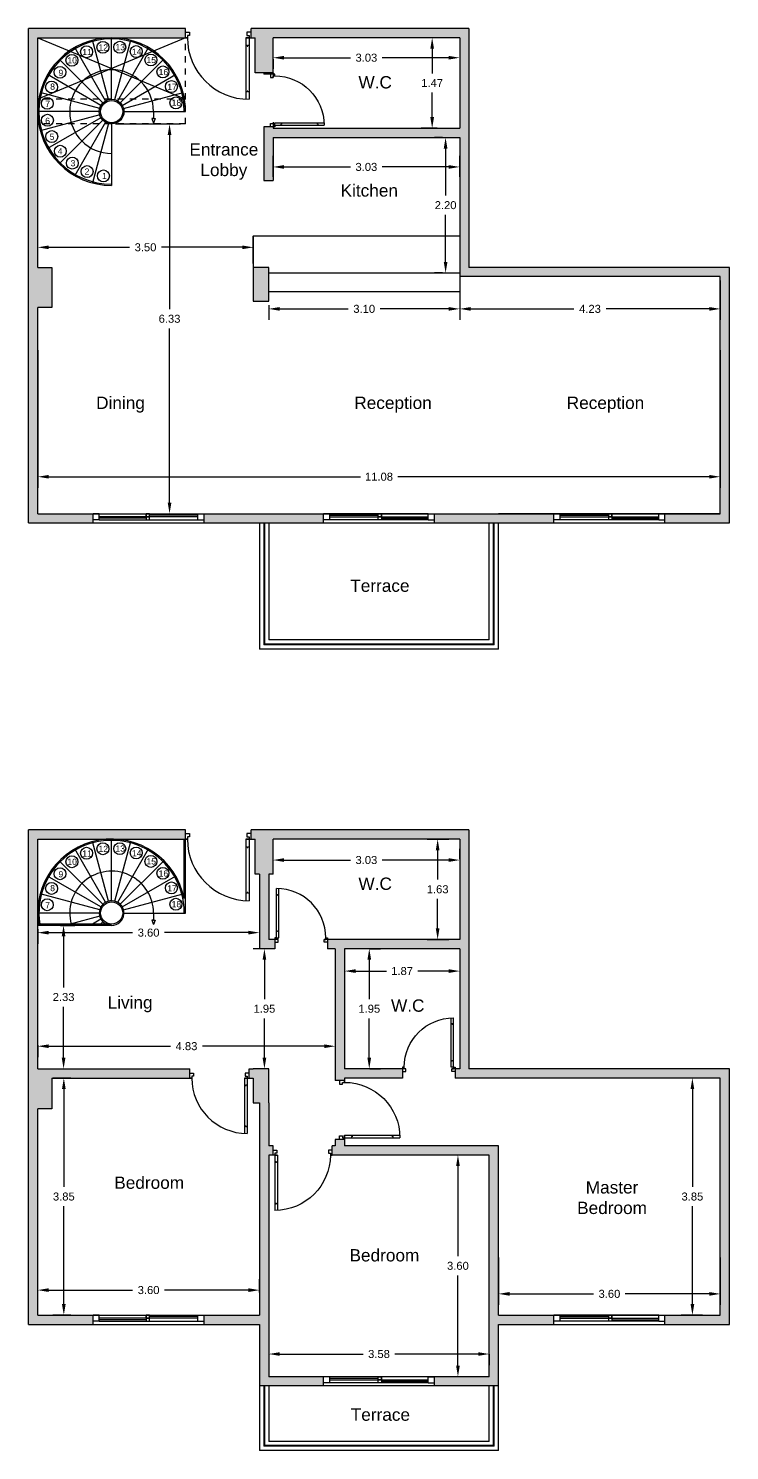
# Model space of a CAD drawing. Header units: inches. Extents: x 20.6 to 60.8, y -1.1 to 22.
# Drawn here: x 49.45 to 60.83, y -1.14 to 21.96 of the extents above; entities that cross this region are included whole.
import ezdxf

# ---------------------------------------------------------------- set-up
doc = ezdxf.new("R2010")
doc.units = ezdxf.units.IN
doc.header["$MEASUREMENT"] = 0
doc.linetypes.add('XA-03 SECOND FLOOR PLAN$0$NHIDDEN', pattern=[0.125, 0.075, -0.05])
for name, color, linetype in [('XA-01 GROUND FLOOR PLAN$0$A-DOOR', 5, 'Continuous'), ('XA-01 GROUND FLOOR PLAN$0$A-WALL', 2, 'Continuous'), ('XA-01 GROUND FLOOR PLAN$0$A-WIN', 4, 'Continuous')]:
    doc.layers.add(name, color=color, linetype=linetype)
doc.styles.get("Standard").update_dxf_attribs({"font": 'arial.ttf'})
doc.dimstyles.get("Standard").update_dxf_attribs({"dimtxt": 0.13, "dimasz": 0.18, "dimexe": 0.18, "dimexo": 0.0625, "dimgap": 0.09, "dimtad": 0, "dimtih": 1, "dimtoh": 1, "dimzin": 0, "dimdsep": 46, "dimtxsty": 'Standard', "dimcen": 0.09, "dimadec": 0, "dimazin": 0, "dimtfac": 1, "dimtofl": 0, "dimtmove": 0, "dimatfit": 3, "dimfxl": 1, "dimtolj": 1, "dimtzin": 0, "dimarcsym": 0})

# ---------------------------------------------------------------- blocks, each defined once
blk = doc.blocks.new('XA-01 GROUND FLOOR PLAN$0$XA-01 GROUND FLOOR PLAN$0$01- ORIGINAL GROUND FLLOR PLAN$0$D70')
at = {"layer": 'XA-01 GROUND FLOOR PLAN$0$A-DOOR'}
for p, q in [((7.85, -13.153), (7.9, -13.153)), ((7.85, -13.22), (7.85, -13.153)), ((7.85, -13.22), (7.85, -13.153)), ((7.9, -13.153), (7.9, -13.193)), ((8.65, -13.153), (8.6, -13.153)), ((8.6, -13.153), (8.6, -13.193)), ((8.65, -13.22), (8.65, -13.153)), ((7.875, -13.22), (7.85, -13.22)), ((7.9, -13.193), (7.875, -13.193)), ((7.875, -13.193), (7.875, -13.22)), ((8.625, -13.22), (8.588, -13.22)), ((8.588, -13.22), (8.588, -13.969)), ((8.588, -13.313), (8.601, -13.313)), ((8.6, -13.193), (8.625, -13.193)), ((8.601, -13.313), (8.601, -13.322)), ((8.601, -13.322), (8.611, -13.322)), ((8.611, -13.322), (8.611, -13.313)), ((8.611, -13.313), (8.625, -13.313)), ((8.625, -13.193), (8.625, -13.22)), ((8.625, -13.22), (8.65, -13.22)), ((8.625, -13.22), (8.625, -13.97)), ((8.602, -13.879), (8.588, -13.879)), ((8.611, -13.87), (8.602, -13.87)), ((8.602, -13.87), (8.602, -13.879)), ((8.611, -13.879), (8.611, -13.87)), ((8.625, -13.879), (8.611, -13.879))]:
    blk.add_line(p, q, dxfattribs=at)
blk.add_arc((8.625, -13.22), 0.75, 180, 270, dxfattribs=at)
blk = doc.blocks.new('*D14')
at = {"color": 0, "lineweight": -2, "transparency": 16777216}
for p, q in [((56.087, 21.809), (55.826, 21.809)), ((56.006, 21.629), (56.006, 21.23)), ((56.006, 20.519), (56.006, 20.919)), ((56.087, 20.339), (55.826, 20.339))]:
    blk.add_line(p, q, dxfattribs=at)
at = {"color": 0, "transparency": 16777216}
for points in [[(55.976, 21.629), (56.036, 21.629), (56.006, 21.809)], [(55.976, 20.519), (56.036, 20.519), (56.006, 20.339)]]:
    blk.add_solid(points, dxfattribs=at)
at = {"layer": 'Defpoints', "color": 0, "transparency": 16777216}
for p in [(56.149, 21.809), (56.006, 20.339), (56.149, 20.339)]:
    blk.add_point(p, dxfattribs=at)
at = {"color": 0, "transparency": 16777216, "insert": (56.006, 21.074), "char_height": 0.13, "attachment_point": 5}
blk.add_mtext('\\A1;1.47', dxfattribs=at)
blk = doc.blocks.new('*D15')
at = {"color": 0, "lineweight": -2, "transparency": 16777216}
for p, q in [((53.603, 21.484), (54.679, 21.484)), ((56.273, 21.484), (55.197, 21.484)), ((53.423, 21.462), (53.423, 21.304)), ((56.453, 21.462), (56.453, 21.304))]:
    blk.add_line(p, q, dxfattribs=at)
at = {"color": 0, "transparency": 16777216}
for points in [[(53.603, 21.514), (53.603, 21.454), (53.423, 21.484)], [(56.273, 21.514), (56.273, 21.454), (56.453, 21.484)]]:
    blk.add_solid(points, dxfattribs=at)
at = {"layer": 'Defpoints', "color": 0, "transparency": 16777216}
for p in [(53.423, 21.524), (56.453, 21.524), (56.453, 21.484)]:
    blk.add_point(p, dxfattribs=at)
at = {"color": 0, "transparency": 16777216, "insert": (54.938, 21.484), "char_height": 0.13, "attachment_point": 5}
blk.add_mtext('\\A1;3.03', dxfattribs=at)
blk = doc.blocks.new('*D16')
at = {"color": 0, "lineweight": -2, "transparency": 16777216}
for p, q in [((56.174, 20.189), (56.044, 20.189)), ((56.224, 20.009), (56.224, 19.246)), ((56.224, 18.169), (56.224, 18.933)), ((56.174, 17.989), (56.044, 17.989))]:
    blk.add_line(p, q, dxfattribs=at)
at = {"color": 0, "transparency": 16777216}
for points in [[(56.194, 20.009), (56.254, 20.009), (56.224, 20.189)], [(56.194, 18.169), (56.254, 18.169), (56.224, 17.989)]]:
    blk.add_solid(points, dxfattribs=at)
at = {"layer": 'Defpoints', "color": 0, "transparency": 16777216}
for p in [(56.236, 20.189), (56.224, 17.989), (56.236, 17.989)]:
    blk.add_point(p, dxfattribs=at)
at = {"color": 0, "transparency": 16777216, "insert": (56.224, 19.089), "char_height": 0.13, "attachment_point": 5}
blk.add_mtext('\\A1;2.20', dxfattribs=at)
blk = doc.blocks.new('*D17')
at = {"color": 0, "lineweight": -2, "transparency": 16777216}
for p, q in [((53.423, 19.552), (53.423, 19.89)), ((56.453, 19.552), (56.453, 19.89)), ((53.603, 19.71), (54.679, 19.71)), ((56.273, 19.71), (55.197, 19.71))]:
    blk.add_line(p, q, dxfattribs=at)
at = {"color": 0, "transparency": 16777216}
for points in [[(53.603, 19.74), (53.603, 19.68), (53.423, 19.71)], [(56.273, 19.74), (56.273, 19.68), (56.453, 19.71)]]:
    blk.add_solid(points, dxfattribs=at)
at = {"layer": 'Defpoints', "color": 0, "transparency": 16777216}
for p in [(56.453, 19.71), (53.423, 19.489), (56.453, 19.489)]:
    blk.add_point(p, dxfattribs=at)
at = {"color": 0, "transparency": 16777216, "insert": (54.938, 19.71), "char_height": 0.13, "attachment_point": 5}
blk.add_mtext('\\A1;3.03', dxfattribs=at)
blk = doc.blocks.new('*D18')
at = {"color": 0, "lineweight": -2, "transparency": 16777216}
for p, q in [((50.865, 20.409), (51.923, 20.409)), ((51.743, 20.229), (51.743, 17.401)), ((51.743, 14.259), (51.743, 17.088)), ((50.865, 14.079), (51.923, 14.079))]:
    blk.add_line(p, q, dxfattribs=at)
at = {"color": 0, "transparency": 16777216}
for points in [[(51.713, 20.229), (51.773, 20.229), (51.743, 20.409)], [(51.713, 14.259), (51.773, 14.259), (51.743, 14.079)]]:
    blk.add_solid(points, dxfattribs=at)
at = {"layer": 'Defpoints', "color": 0, "transparency": 16777216}
for p in [(50.803, 20.409), (50.803, 14.079), (51.743, 14.079)]:
    blk.add_point(p, dxfattribs=at)
at = {"color": 0, "transparency": 16777216, "insert": (51.743, 17.244), "char_height": 0.13, "attachment_point": 5}
blk.add_mtext('\\A1;6.33', dxfattribs=at)
blk = doc.blocks.new('*D19')
at = {"color": 0, "lineweight": -2, "transparency": 16777216}
for p, q in [((49.603, 16.736), (49.603, 14.499)), ((60.683, 16.736), (60.683, 14.499)), ((49.783, 14.679), (54.84, 14.679)), ((60.503, 14.679), (55.446, 14.679))]:
    blk.add_line(p, q, dxfattribs=at)
at = {"color": 0, "transparency": 16777216}
for points in [[(49.783, 14.709), (49.783, 14.649), (49.603, 14.679)], [(60.503, 14.709), (60.503, 14.649), (60.683, 14.679)]]:
    blk.add_solid(points, dxfattribs=at)
at = {"layer": 'Defpoints', "color": 0, "transparency": 16777216}
for p in [(49.603, 16.798), (60.683, 16.798), (60.683, 14.679)]:
    blk.add_point(p, dxfattribs=at)
at = {"color": 0, "transparency": 16777216, "insert": (55.143, 14.679), "char_height": 0.13, "attachment_point": 5}
blk.add_mtext('\\A1;11.08', dxfattribs=at)
blk = doc.blocks.new('*D20')
at = {"color": 0, "lineweight": -2, "transparency": 16777216}
for p, q in [((49.603, 18.142), (49.603, 18.585)), ((53.103, 18.142), (53.103, 18.585)), ((49.783, 18.405), (51.094, 18.405)), ((52.923, 18.405), (51.611, 18.405))]:
    blk.add_line(p, q, dxfattribs=at)
at = {"color": 0, "transparency": 16777216}
for points in [[(49.783, 18.435), (49.783, 18.375), (49.603, 18.405)], [(52.923, 18.435), (52.923, 18.375), (53.103, 18.405)]]:
    blk.add_solid(points, dxfattribs=at)
at = {"layer": 'Defpoints', "color": 0, "transparency": 16777216}
for p in [(49.603, 18.405), (49.603, 18.079), (53.103, 18.079)]:
    blk.add_point(p, dxfattribs=at)
at = {"color": 0, "transparency": 16777216, "insert": (51.353, 18.405), "char_height": 0.13, "attachment_point": 5}
blk.add_mtext('\\A1;3.50', dxfattribs=at)
blk = doc.blocks.new('*D21')
at = {"color": 0, "lineweight": -2, "transparency": 16777216}
for p, q in [((55.923, 8.794), (56.275, 8.794)), ((56.095, 8.614), (56.095, 8.136)), ((56.095, 7.344), (56.095, 7.823)), ((55.923, 7.164), (56.275, 7.164))]:
    blk.add_line(p, q, dxfattribs=at)
at = {"color": 0, "transparency": 16777216}
for points in [[(56.065, 8.614), (56.125, 8.614), (56.095, 8.794)], [(56.065, 7.344), (56.125, 7.344), (56.095, 7.164)]]:
    blk.add_solid(points, dxfattribs=at)
at = {"layer": 'Defpoints', "color": 0, "transparency": 16777216}
for p in [(55.861, 8.794), (55.861, 7.164), (56.095, 7.164)]:
    blk.add_point(p, dxfattribs=at)
at = {"color": 0, "transparency": 16777216, "insert": (56.095, 7.979), "char_height": 0.13, "attachment_point": 5}
blk.add_mtext('\\A1;1.63', dxfattribs=at)
blk = doc.blocks.new('*D22')
at = {"color": 0, "lineweight": -2, "transparency": 16777216}
for p, q in [((53.423, 8.466), (53.423, 8.634)), ((56.453, 8.466), (56.453, 8.634)), ((53.603, 8.454), (54.679, 8.454)), ((56.273, 8.454), (55.197, 8.454))]:
    blk.add_line(p, q, dxfattribs=at)
at = {"color": 0, "transparency": 16777216}
for points in [[(53.603, 8.484), (53.603, 8.424), (53.423, 8.454)], [(56.273, 8.484), (56.273, 8.424), (56.453, 8.454)]]:
    blk.add_solid(points, dxfattribs=at)
at = {"layer": 'Defpoints', "color": 0, "transparency": 16777216}
for p in [(53.423, 8.454), (53.423, 8.403), (56.453, 8.403)]:
    blk.add_point(p, dxfattribs=at)
at = {"color": 0, "transparency": 16777216, "insert": (54.938, 8.454), "char_height": 0.13, "attachment_point": 5}
blk.add_mtext('\\A1;3.03', dxfattribs=at)
blk = doc.blocks.new('*D23')
at = {"color": 0, "lineweight": -2, "transparency": 16777216}
for p, q in [((54.583, 6.599), (54.583, 6.471)), ((54.763, 6.651), (55.265, 6.651)), ((56.273, 6.651), (55.771, 6.651)), ((56.453, 6.599), (56.453, 6.471))]:
    blk.add_line(p, q, dxfattribs=at)
at = {"color": 0, "transparency": 16777216}
for points in [[(54.763, 6.681), (54.763, 6.621), (54.583, 6.651)], [(56.273, 6.681), (56.273, 6.621), (56.453, 6.651)]]:
    blk.add_solid(points, dxfattribs=at)
at = {"layer": 'Defpoints', "color": 0, "transparency": 16777216}
for p in [(54.583, 6.661), (56.453, 6.661), (56.453, 6.651)]:
    blk.add_point(p, dxfattribs=at)
at = {"color": 0, "transparency": 16777216, "insert": (55.518, 6.651), "char_height": 0.13, "attachment_point": 5}
blk.add_mtext('\\A1;1.87', dxfattribs=at)
blk = doc.blocks.new('*D24')
at = {"color": 0, "lineweight": -2, "transparency": 16777216}
for p, q in [((54.996, 7.014), (55.165, 7.014)), ((54.985, 6.834), (54.985, 6.196)), ((54.985, 5.244), (54.985, 5.883)), ((54.996, 5.064), (55.165, 5.064))]:
    blk.add_line(p, q, dxfattribs=at)
at = {"color": 0, "transparency": 16777216}
for points in [[(54.955, 6.834), (55.015, 6.834), (54.985, 7.014)], [(54.955, 5.244), (55.015, 5.244), (54.985, 5.064)]]:
    blk.add_solid(points, dxfattribs=at)
at = {"layer": 'Defpoints', "color": 0, "transparency": 16777216}
for p in [(54.934, 7.014), (54.934, 5.064), (54.985, 5.064)]:
    blk.add_point(p, dxfattribs=at)
at = {"color": 0, "transparency": 16777216, "insert": (54.985, 6.039), "char_height": 0.13, "attachment_point": 5}
blk.add_mtext('\\A1;1.95', dxfattribs=at)
blk = doc.blocks.new('*D25')
at = {"color": 0, "lineweight": -2, "transparency": 16777216}
for p, q in [((49.973, 7.394), (50.203, 7.394)), ((50.023, 7.214), (50.023, 6.386)), ((50.023, 5.244), (50.023, 6.073)), ((49.973, 5.064), (50.203, 5.064))]:
    blk.add_line(p, q, dxfattribs=at)
at = {"color": 0, "transparency": 16777216}
for points in [[(49.993, 7.214), (50.053, 7.214), (50.023, 7.394)], [(49.993, 5.244), (50.053, 5.244), (50.023, 5.064)]]:
    blk.add_solid(points, dxfattribs=at)
at = {"layer": 'Defpoints', "color": 0, "transparency": 16777216}
for p in [(49.911, 7.394), (49.911, 5.064), (50.023, 5.064)]:
    blk.add_point(p, dxfattribs=at)
at = {"color": 0, "transparency": 16777216, "insert": (50.023, 6.229), "char_height": 0.13, "attachment_point": 5}
blk.add_mtext('\\A1;2.33', dxfattribs=at)
blk = doc.blocks.new('*D26')
at = {"color": 0, "lineweight": -2, "transparency": 16777216}
for p, q in [((49.603, 5.45), (49.603, 5.251)), ((49.783, 5.431), (51.756, 5.431)), ((54.253, 5.431), (52.279, 5.431)), ((54.433, 5.45), (54.433, 5.251))]:
    blk.add_line(p, q, dxfattribs=at)
at = {"color": 0, "transparency": 16777216}
for points in [[(49.783, 5.461), (49.783, 5.401), (49.603, 5.431)], [(54.253, 5.461), (54.253, 5.401), (54.433, 5.431)]]:
    blk.add_solid(points, dxfattribs=at)
at = {"layer": 'Defpoints', "color": 0, "transparency": 16777216}
for p in [(49.603, 5.513), (54.433, 5.513), (54.433, 5.431)]:
    blk.add_point(p, dxfattribs=at)
at = {"color": 0, "transparency": 16777216, "insert": (52.018, 5.431), "char_height": 0.13, "attachment_point": 5}
blk.add_mtext('\\A1;4.83', dxfattribs=at)
blk = doc.blocks.new('*D27')
at = {"color": 0, "lineweight": -2, "transparency": 16777216}
for p, q in [((49.603, 7.332), (49.603, 7.095)), ((49.783, 7.275), (51.144, 7.275)), ((53.023, 7.275), (51.661, 7.275)), ((53.203, 7.332), (53.203, 7.095))]:
    blk.add_line(p, q, dxfattribs=at)
at = {"color": 0, "transparency": 16777216}
for points in [[(49.783, 7.305), (49.783, 7.245), (49.603, 7.275)], [(53.023, 7.305), (53.023, 7.245), (53.203, 7.275)]]:
    blk.add_solid(points, dxfattribs=at)
at = {"layer": 'Defpoints', "color": 0, "transparency": 16777216}
for p in [(49.603, 7.394), (53.203, 7.394), (53.203, 7.275)]:
    blk.add_point(p, dxfattribs=at)
at = {"color": 0, "transparency": 16777216, "insert": (51.403, 7.275), "char_height": 0.13, "attachment_point": 5}
blk.add_mtext('\\A1;3.60', dxfattribs=at)
blk = doc.blocks.new('*D28')
at = {"color": 0, "lineweight": -2, "transparency": 16777216}
for p, q in [((53.265, 7.014), (53.103, 7.014)), ((53.283, 6.834), (53.283, 6.196)), ((53.283, 5.244), (53.283, 5.883)), ((53.265, 5.064), (53.103, 5.064))]:
    blk.add_line(p, q, dxfattribs=at)
at = {"color": 0, "transparency": 16777216}
for points in [[(53.253, 6.834), (53.313, 6.834), (53.283, 7.014)], [(53.253, 5.244), (53.313, 5.244), (53.283, 5.064)]]:
    blk.add_solid(points, dxfattribs=at)
at = {"layer": 'Defpoints', "color": 0, "transparency": 16777216}
for p in [(53.328, 7.014), (53.283, 5.064), (53.328, 5.064)]:
    blk.add_point(p, dxfattribs=at)
at = {"color": 0, "transparency": 16777216, "insert": (53.283, 6.039), "char_height": 0.13, "attachment_point": 5}
blk.add_mtext('\\A1;1.95', dxfattribs=at)
blk = doc.blocks.new('*D29')
at = {"color": 0, "lineweight": -2, "transparency": 16777216}
for p, q in [((57.083, 1.999), (57.083, 1.229)), ((60.683, 1.999), (60.683, 1.229)), ((57.263, 1.409), (58.624, 1.409)), ((60.503, 1.409), (59.141, 1.409))]:
    blk.add_line(p, q, dxfattribs=at)
at = {"color": 0, "transparency": 16777216}
for points in [[(57.263, 1.439), (57.263, 1.379), (57.083, 1.409)], [(60.503, 1.439), (60.503, 1.379), (60.683, 1.409)]]:
    blk.add_solid(points, dxfattribs=at)
at = {"layer": 'Defpoints', "color": 0, "transparency": 16777216}
for p in [(57.083, 2.061), (60.683, 2.061), (60.683, 1.409)]:
    blk.add_point(p, dxfattribs=at)
at = {"color": 0, "transparency": 16777216, "insert": (58.883, 1.409), "char_height": 0.13, "attachment_point": 5}
blk.add_mtext('\\A1;3.60', dxfattribs=at)
blk = doc.blocks.new('*D30')
at = {"color": 0, "lineweight": -2, "transparency": 16777216}
for p, q in [((60.395, 4.914), (60.05, 4.914)), ((60.23, 4.734), (60.23, 3.146)), ((60.23, 1.244), (60.23, 2.833)), ((60.395, 1.064), (60.05, 1.064))]:
    blk.add_line(p, q, dxfattribs=at)
at = {"color": 0, "transparency": 16777216}
for points in [[(60.2, 4.734), (60.26, 4.734), (60.23, 4.914)], [(60.2, 1.244), (60.26, 1.244), (60.23, 1.064)]]:
    blk.add_solid(points, dxfattribs=at)
at = {"layer": 'Defpoints', "color": 0, "transparency": 16777216}
for p in [(60.23, 4.914), (60.458, 4.914), (60.458, 1.064)]:
    blk.add_point(p, dxfattribs=at)
at = {"color": 0, "transparency": 16777216, "insert": (60.23, 2.989), "char_height": 0.13, "attachment_point": 5}
blk.add_mtext('\\A1;3.85', dxfattribs=at)
blk = doc.blocks.new('*D31')
at = {"color": 0, "lineweight": -2, "transparency": 16777216}
for p, q in [((53.353, 0.432), (53.353, 0.252)), ((53.533, 0.432), (54.884, 0.432)), ((56.753, 0.432), (55.402, 0.432)), ((56.933, 0.432), (56.933, 0.252))]:
    blk.add_line(p, q, dxfattribs=at)
at = {"color": 0, "transparency": 16777216}
for points in [[(53.533, 0.462), (53.533, 0.402), (53.353, 0.432)], [(56.753, 0.462), (56.753, 0.402), (56.933, 0.432)]]:
    blk.add_solid(points, dxfattribs=at)
at = {"layer": 'Defpoints', "color": 0, "transparency": 16777216}
for p in [(53.353, 0.494), (56.933, 0.494), (53.353, 0.432)]:
    blk.add_point(p, dxfattribs=at)
at = {"color": 0, "transparency": 16777216, "insert": (55.143, 0.432), "char_height": 0.13, "attachment_point": 5}
blk.add_mtext('\\A1;3.58', dxfattribs=at)
blk = doc.blocks.new('*D32')
at = {"color": 0, "lineweight": -2, "transparency": 16777216}
for p, q in [((56.486, 3.664), (56.244, 3.664)), ((56.424, 3.484), (56.424, 2.021)), ((56.424, 0.244), (56.424, 1.708)), ((56.486, 0.064), (56.244, 0.064))]:
    blk.add_line(p, q, dxfattribs=at)
at = {"color": 0, "transparency": 16777216}
for points in [[(56.394, 3.484), (56.454, 3.484), (56.424, 3.664)], [(56.394, 0.244), (56.454, 0.244), (56.424, 0.064)]]:
    blk.add_solid(points, dxfattribs=at)
at = {"layer": 'Defpoints', "color": 0, "transparency": 16777216}
for p in [(56.549, 3.664), (56.424, 0.064), (56.549, 0.064)]:
    blk.add_point(p, dxfattribs=at)
at = {"color": 0, "transparency": 16777216, "insert": (56.424, 1.864), "char_height": 0.13, "attachment_point": 5}
blk.add_mtext('\\A1;3.60', dxfattribs=at)
blk = doc.blocks.new('*D33')
at = {"color": 0, "lineweight": -2, "transparency": 16777216}
for p, q in [((49.603, 1.429), (49.603, 1.65)), ((53.203, 1.429), (53.203, 1.65)), ((49.783, 1.47), (51.144, 1.47)), ((53.023, 1.47), (51.661, 1.47))]:
    blk.add_line(p, q, dxfattribs=at)
at = {"color": 0, "transparency": 16777216}
for points in [[(49.783, 1.5), (49.783, 1.44), (49.603, 1.47)], [(53.023, 1.5), (53.023, 1.44), (53.203, 1.47)]]:
    blk.add_solid(points, dxfattribs=at)
at = {"layer": 'Defpoints', "color": 0, "transparency": 16777216}
for p in [(49.603, 1.47), (49.603, 1.366), (53.203, 1.366)]:
    blk.add_point(p, dxfattribs=at)
at = {"color": 0, "transparency": 16777216, "insert": (51.403, 1.47), "char_height": 0.13, "attachment_point": 5}
blk.add_mtext('\\A1;3.60', dxfattribs=at)
blk = doc.blocks.new('*D34')
at = {"color": 0, "lineweight": -2, "transparency": 16777216}
for p, q in [((50.141, 4.914), (49.847, 4.914)), ((50.027, 4.734), (50.027, 3.146)), ((50.027, 1.244), (50.027, 2.833)), ((50.141, 1.064), (49.847, 1.064))]:
    blk.add_line(p, q, dxfattribs=at)
at = {"color": 0, "transparency": 16777216}
for points in [[(49.997, 4.734), (50.057, 4.734), (50.027, 4.914)], [(49.997, 1.244), (50.057, 1.244), (50.027, 1.064)]]:
    blk.add_solid(points, dxfattribs=at)
at = {"layer": 'Defpoints', "color": 0, "transparency": 16777216}
for p in [(50.203, 4.914), (50.027, 1.064), (50.203, 1.064)]:
    blk.add_point(p, dxfattribs=at)
at = {"color": 0, "transparency": 16777216, "insert": (50.027, 2.989), "char_height": 0.13, "attachment_point": 5}
blk.add_mtext('\\A1;3.85', dxfattribs=at)
blk = doc.blocks.new('*D54')
at = {"color": 0, "lineweight": -2, "transparency": 16777216}
for p, q in [((56.453, 17.627), (56.453, 17.225)), ((53.353, 17.467), (53.353, 17.225)), ((53.533, 17.405), (54.644, 17.405)), ((56.273, 17.405), (55.161, 17.405))]:
    blk.add_line(p, q, dxfattribs=at)
at = {"color": 0, "transparency": 16777216}
for points in [[(53.533, 17.435), (53.533, 17.375), (53.353, 17.405)], [(56.273, 17.435), (56.273, 17.375), (56.453, 17.405)]]:
    blk.add_solid(points, dxfattribs=at)
at = {"layer": 'Defpoints', "color": 0, "transparency": 16777216}
for p in [(56.453, 17.689), (53.353, 17.529), (56.453, 17.405)]:
    blk.add_point(p, dxfattribs=at)
at = {"color": 0, "transparency": 16777216, "insert": (54.903, 17.405), "char_height": 0.13, "attachment_point": 5}
blk.add_mtext('\\A1;3.10', dxfattribs=at)
blk = doc.blocks.new('*D55')
at = {"color": 0, "lineweight": -2, "transparency": 16777216}
for p, q in [((56.453, 17.867), (56.453, 17.225)), ((60.683, 17.867), (60.683, 17.225)), ((56.633, 17.405), (58.306, 17.405)), ((60.503, 17.405), (58.829, 17.405))]:
    blk.add_line(p, q, dxfattribs=at)
at = {"color": 0, "transparency": 16777216}
for points in [[(56.633, 17.435), (56.633, 17.375), (56.453, 17.405)], [(60.503, 17.435), (60.503, 17.375), (60.683, 17.405)]]:
    blk.add_solid(points, dxfattribs=at)
at = {"layer": 'Defpoints', "color": 0, "transparency": 16777216}
for p in [(56.453, 17.929), (60.683, 17.929), (60.683, 17.405)]:
    blk.add_point(p, dxfattribs=at)
at = {"color": 0, "transparency": 16777216, "insert": (58.568, 17.405), "char_height": 0.13, "attachment_point": 5}
blk.add_mtext('\\A1;4.23', dxfattribs=at)

msp = doc.modelspace()

# ---------------------------------------------------------------- hatches: boundary and pattern name
h = msp.add_hatch(color=256)
h.dxf.hatch_style = 1
h.paths.add_polyline_path([(57.983, 14.079), (56.043, 14.079), (56.043, 13.929), (57.983, 13.929)], flags=17)
h.paths.add_polyline_path([(60.833, 18.079), (56.603, 18.079), (56.603, 21.959), (53.066, 21.959), (53.066, 21.809), (53.133, 21.809), (53.133, 21.239), (53.423, 21.239), (53.423, 21.809), (56.453, 21.809), (56.453, 20.339), (53.423, 20.339), (53.423, 20.363), (53.273, 20.363), (53.273, 19.489), (53.423, 19.489), (53.423, 20.189), (56.453, 20.189), (56.453, 18.079), (56.453, 17.929), (60.683, 17.929), (60.683, 14.079), (59.783, 14.079), (59.783, 13.929), (60.833, 13.929)])
h.paths.add_polyline_path([(53.353, 18.079), (53.103, 18.079), (53.103, 17.529), (53.353, 17.529)], flags=17)
h.paths.add_polyline_path([(49.833, 18.079), (49.603, 18.079), (49.603, 21.809), (52, 21.809), (52, 21.959), (49.453, 21.959), (49.453, 13.929), (50.503, 13.929), (50.503, 14.079), (49.603, 14.079), (49.603, 17.429), (49.833, 17.429), (49.833, 17.529)])
h.paths.add_polyline_path([(54.243, 14.079), (52.303, 14.079), (52.303, 13.929), (54.243, 13.929)])
h = msp.add_hatch()
h.set_pattern_fill('ANSI31', color=256)
h.paths.add_polyline_path([(51.51, 20.496), (51.483, 20.496), (51.455, 20.496), (51.483, 20.422)])
h = msp.add_hatch(color=256)
h.dxf.hatch_style = 1
h.paths.add_polyline_path([(56.603, 8.944), (53.066, 8.944), (53.066, 8.794), (53.133, 8.794), (53.133, 8.224), (53.203, 8.224), (53.203, 7.014), (53.453, 7.014), (53.453, 7.164), (53.353, 7.164), (53.353, 8.224), (53.423, 8.224), (53.423, 8.794), (56.453, 8.794), (56.453, 7.164), (54.306, 7.164), (54.306, 7.014), (54.433, 7.014), (54.433, 4.874), (54.583, 4.874), (54.583, 4.914), (55.526, 4.914), (55.526, 5.064), (54.583, 5.064), (54.583, 7.014), (56.453, 7.014), (56.453, 5.064), (56.38, 5.064), (56.38, 4.914), (60.683, 4.914), (60.683, 1.064), (59.783, 1.064), (59.783, 0.914), (60.833, 0.914), (60.833, 5.064), (56.603, 5.064)])
h.paths.add_polyline_path([(49.603, 8.794), (52, 8.794), (52, 8.944), (49.453, 8.944), (49.453, 0.914), (50.503, 0.914), (50.503, 1.064), (49.603, 1.064), (49.603, 4.414), (49.833, 4.414), (49.833, 4.514), (49.833, 4.914), (52.073, 4.914), (52.073, 5.064), (49.603, 5.064)])
h.paths.add_polyline_path([(53.353, 3.664), (53.423, 3.664), (53.423, 3.814), (53.353, 3.814), (53.353, 4.514), (53.353, 5.064), (53.103, 5.064), (53.033, 5.064), (53.033, 4.914), (53.103, 4.914), (53.103, 4.514), (53.203, 4.514), (53.203, 1.064), (52.303, 1.064), (52.303, 0.914), (53.203, 0.914), (53.203, -0.086), (54.243, -0.086), (54.243, 0.064), (53.353, 0.064)])
h.paths.add_polyline_path([(57.083, 3.814), (54.583, 3.814), (54.583, 3.914), (54.433, 3.914), (54.433, 3.814), (54.383, 3.814), (54.383, 3.664), (56.933, 3.664), (56.933, 0.064), (56.043, 0.064), (56.043, -0.086), (57.083, -0.086), (57.083, 0.914), (57.983, 0.914), (57.983, 1.064), (57.083, 1.064)])

# ---------------------------------------------------------------- linework, layer by layer
for p, q in [((49.453, 13.929), (49.453, 21.959)), ((52, 21.959), (49.453, 21.959)), ((52, 21.809), (52, 21.959)), ((56.603, 21.959), (53.066, 21.959)), ((53.066, 21.809), (53.066, 21.959)), ((56.603, 21.959), (56.603, 18.079)), ((49.603, 18.079), (49.603, 21.809)), ((49.603, 21.809), (52.033, 21.809)), ((50.751, 20.803), (50.492, 21.769)), ((50.803, 20.809), (50.803, 21.809)), ((50.855, 20.803), (51.113, 21.769)), ((52.983, 21.809), (53.133, 21.809)), ((53.133, 21.239), (53.133, 21.809)), ((56.453, 21.809), (53.423, 21.809)), ((53.423, 21.239), (53.423, 21.809)), ((56.453, 21.809), (56.453, 20.339)), ((50.703, 20.783), (50.203, 21.649)), ((50.903, 20.783), (51.403, 21.649)), ((50.661, 20.751), (49.954, 21.458)), ((50.944, 20.751), (51.651, 21.458)), ((50.63, 20.709), (49.764, 21.209)), ((50.976, 20.709), (51.842, 21.209)), ((53.423, 21.239), (53.133, 21.239)), ((53.273, 21.239), (53.273, 21.216)), ((53.423, 21.216), (53.273, 21.216)), ((53.423, 21.239), (53.423, 21.163)), ((50.61, 20.661), (49.644, 20.92)), ((50.996, 20.661), (51.962, 20.92)), ((50.603, 20.609), (49.603, 20.609)), ((50.61, 20.558), (49.644, 20.299)), ((51.003, 20.609), (52.003, 20.609)), ((51.483, 20.609), (51.483, 20.496)), ((50.63, 20.509), (49.764, 20.009)), ((50.661, 20.468), (49.954, 19.761)), ((50.703, 20.436), (50.203, 19.57)), ((50.751, 20.416), (50.492, 19.45)), ((50.803, 20.409), (50.803, 19.409)), ((50.803, 20.409), (50.803, 19.409)), ((51.483, 20.496), (51.455, 20.496)), ((51.455, 20.496), (51.483, 20.422)), ((51.483, 20.496), (51.51, 20.496)), ((51.51, 20.496), (51.483, 20.422)), ((53.423, 20.363), (53.273, 20.363)), ((53.273, 20.363), (53.273, 19.489)), ((53.423, 20.439), (53.423, 20.339)), ((53.423, 20.339), (56.453, 20.339)), ((53.423, 20.189), (56.453, 20.189)), ((53.423, 20.189), (53.423, 19.489)), ((56.453, 20.189), (56.453, 18.079)), ((53.273, 19.489), (53.423, 19.489)), ((53.103, 18.589), (53.103, 18.079)), ((53.103, 18.589), (53.253, 18.589)), ((53.253, 18.589), (56.453, 18.589)), ((56.453, 18.589), (56.453, 17.689)), ((49.603, 18.079), (49.833, 18.079)), ((49.833, 18.079), (49.833, 17.529)), ((53.353, 18.079), (53.103, 18.079)), ((53.103, 18.079), (53.103, 17.529)), ((53.353, 17.529), (53.353, 18.079)), ((60.833, 18.079), (56.603, 18.079)), ((60.833, 13.929), (60.833, 18.079)), ((53.353, 17.989), (56.453, 17.989)), ((60.683, 17.929), (56.453, 17.929)), ((60.683, 14.079), (60.683, 17.929)), ((53.353, 17.689), (56.453, 17.689)), ((49.603, 14.079), (49.603, 17.429)), ((49.833, 17.429), (49.603, 17.429)), ((49.833, 17.529), (49.833, 17.429)), ((53.103, 17.529), (53.353, 17.529)), ((49.453, 13.929), (60.833, 13.929)), ((49.603, 14.079), (60.683, 14.079)), ((50.503, 13.929), (50.503, 14.079)), ((52.303, 13.929), (52.303, 14.079)), ((53.203, 13.929), (53.203, 11.879)), ((53.273, 13.929), (53.273, 11.949)), ((53.283, 13.929), (53.283, 11.959)), ((53.353, 13.929), (53.353, 12.029)), ((54.243, 13.929), (54.243, 14.079)), ((56.043, 13.929), (56.043, 14.079)), ((56.933, 12.029), (56.933, 13.929)), ((57.003, 11.959), (57.003, 13.929)), ((57.013, 11.949), (57.013, 13.929)), ((60.683, 14.079), (57.083, 14.079)), ((57.083, 11.879), (57.083, 13.929)), ((57.983, 13.929), (57.983, 14.079)), ((59.783, 13.929), (59.783, 14.079)), ((56.933, 12.029), (53.353, 12.029)), ((57.083, 11.879), (53.203, 11.879)), ((57.013, 11.949), (53.273, 11.949)), ((57.003, 11.959), (53.283, 11.959)), ((49.453, 0.914), (49.453, 8.944)), ((52, 8.944), (49.453, 8.944)), ((49.603, 5.064), (49.603, 8.794)), ((49.603, 8.794), (52.033, 8.794)), ((50.803, 7.794), (50.803, 8.794)), ((51.98, 7.83), (51.98, 8.794)), ((52, 8.794), (52, 8.944)), ((52, 7.594), (52, 8.794)), ((52.983, 8.794), (53.133, 8.794)), ((56.603, 8.944), (53.066, 8.944)), ((53.066, 8.794), (53.066, 8.944)), ((53.133, 8.224), (53.133, 8.794)), ((56.453, 8.794), (53.423, 8.794)), ((53.423, 8.224), (53.423, 8.794)), ((56.453, 8.794), (56.453, 7.164)), ((56.603, 8.944), (56.603, 5.064)), ((50.703, 7.768), (50.203, 8.634)), ((50.751, 7.788), (50.492, 8.754)), ((50.855, 7.788), (51.113, 8.754)), ((50.903, 7.768), (51.403, 8.634)), ((50.661, 7.736), (49.954, 8.443)), ((50.944, 7.736), (51.651, 8.443)), ((50.63, 7.694), (49.764, 8.194)), ((50.976, 7.694), (51.842, 8.194)), ((53.203, 8.224), (53.133, 8.224)), ((53.203, 8.224), (53.203, 7.014)), ((53.353, 8.224), (53.353, 7.164)), ((53.423, 8.224), (53.353, 8.224)), ((50.61, 7.646), (49.644, 7.905)), ((50.996, 7.646), (51.962, 7.905)), ((51.98, 7.594), (51.98, 7.683)), ((50.603, 7.594), (49.603, 7.594)), ((50.803, 7.414), (49.603, 7.414)), ((50.803, 7.394), (49.603, 7.394)), ((50.61, 7.543), (50.131, 7.414)), ((50.63, 7.494), (50.491, 7.414)), ((50.661, 7.453), (50.623, 7.414)), ((50.703, 7.421), (50.699, 7.414)), ((51.003, 7.594), (52, 7.594)), ((51.483, 7.48), (51.455, 7.48)), ((51.455, 7.48), (51.483, 7.407)), ((51.483, 7.594), (51.483, 7.48)), ((51.483, 7.48), (51.51, 7.48)), ((51.51, 7.48), (51.483, 7.407)), ((53.506, 7.164), (53.353, 7.164)), ((53.453, 7.164), (53.453, 7.014)), ((56.453, 7.164), (54.253, 7.164)), ((54.306, 7.164), (54.306, 7.014)), ((53.453, 7.014), (53.203, 7.014)), ((54.433, 7.014), (54.306, 7.014)), ((54.433, 7.014), (54.433, 4.874)), ((54.583, 7.014), (54.583, 5.064)), ((56.453, 7.014), (54.583, 7.014)), ((56.453, 7.014), (56.453, 5.064)), ((49.603, 5.064), (52.073, 5.064)), ((49.833, 4.914), (52.103, 4.914)), ((49.833, 4.914), (49.833, 4.514)), ((52.073, 4.914), (52.073, 5.064)), ((52.958, 4.914), (53.103, 4.914)), ((53.033, 5.064), (53.103, 5.064)), ((53.033, 4.914), (53.033, 5.064)), ((53.353, 5.064), (53.103, 5.064)), ((53.103, 4.914), (53.103, 4.514)), ((53.353, 4.514), (53.353, 5.064)), ((54.583, 4.874), (54.433, 4.874)), ((55.58, 5.064), (54.583, 5.064)), ((54.583, 4.914), (54.583, 4.844)), ((55.526, 4.914), (54.583, 4.914)), ((55.526, 5.064), (55.526, 4.914)), ((56.453, 5.064), (56.326, 5.064)), ((56.38, 5.064), (56.38, 4.914)), ((60.683, 4.914), (56.38, 4.914)), ((60.833, 5.064), (56.603, 5.064)), ((60.683, 1.064), (60.683, 4.914)), ((60.833, 0.914), (60.833, 5.064)), ((49.603, 1.064), (49.603, 4.414)), ((49.833, 4.414), (49.603, 4.414)), ((49.833, 4.514), (49.833, 4.414)), ((53.103, 4.514), (53.203, 4.514)), ((53.203, 4.514), (53.203, 1.064)), ((53.353, 4.514), (53.353, 3.814)), ((54.583, 3.989), (54.583, 3.814)), ((53.423, 3.814), (53.353, 3.814)), ((53.423, 3.664), (53.423, 3.814)), ((54.433, 3.814), (54.383, 3.814)), ((54.383, 3.664), (54.383, 3.814)), ((54.433, 3.914), (54.433, 3.814)), ((54.583, 3.914), (54.433, 3.914)), ((57.083, 3.814), (54.583, 3.814)), ((57.083, 1.064), (57.083, 3.814)), ((53.497, 3.664), (53.353, 3.664)), ((53.353, 3.664), (53.353, 0.064)), ((56.933, 3.664), (54.353, 3.664)), ((56.933, 0.064), (56.933, 3.664)), ((49.603, 1.064), (53.203, 1.064)), ((50.503, 0.914), (50.503, 1.064)), ((52.303, 0.914), (52.303, 1.064)), ((57.083, 1.064), (60.683, 1.064)), ((57.983, 0.914), (57.983, 1.064)), ((59.783, 0.914), (59.783, 1.064)), ((49.453, 0.914), (53.203, 0.914)), ((53.203, 0.914), (53.203, -1.136)), ((57.083, 0.914), (60.833, 0.914)), ((57.083, -1.136), (57.083, 0.914)), ((56.933, 0.064), (53.353, 0.064)), ((54.243, -0.086), (54.243, 0.064)), ((56.043, -0.086), (56.043, 0.064)), ((57.083, -0.086), (53.203, -0.086)), ((53.273, -0.086), (53.273, -1.066)), ((53.283, -0.086), (53.283, -1.056)), ((53.353, -0.086), (53.353, -0.986)), ((56.933, -0.986), (56.933, -0.086)), ((57.003, -1.056), (57.003, -0.086)), ((57.013, -1.066), (57.013, -0.086)), ((57.083, -1.136), (53.203, -1.136)), ((57.013, -1.066), (53.273, -1.066)), ((57.003, -1.056), (53.283, -1.056)), ((56.933, -0.986), (53.353, -0.986))]:
    msp.add_line(p, q)
at = {"color": 1}
for p, q in [((52, 21.809), (49.603, 20.809)), ((49.603, 21.809), (52, 20.809))]:
    msp.add_line(p, q, dxfattribs=at)
at = {"color": 4, "linetype": 'XA-03 SECOND FLOOR PLAN$0$NHIDDEN'}
for p, q in [((52, 20.409), (52, 21.809)), ((52, 20.809), (49.603, 20.809)), ((52, 20.409), (49.603, 20.409))]:
    msp.add_line(p, q, dxfattribs=at)
for centre, radius in [((50.661, 21.653), 0.0968), ((50.936, 21.654), 0.0968), ((50.159, 21.442), 0.0968), ((50.396, 21.58), 0.0968), ((51.202, 21.584), 0.0968), ((51.44, 21.447), 0.0968), ((49.965, 21.247), 0.0968), ((51.635, 21.254), 0.0968), ((49.829, 21.008), 0.0968), ((51.774, 21.016), 0.0968), ((49.759, 20.743), 0.0968), ((50.803, 20.609), 0.2), ((50.803, 20.609), 0.18), ((51.846, 20.751), 0.0968), ((49.76, 20.468), 0.0968), ((49.832, 20.203), 0.0968), ((49.97, 19.965), 0.0968), ((50.165, 19.772), 0.0968), ((50.404, 19.635), 0.0968), ((50.67, 19.565), 0.0968), ((50.396, 8.565), 0.0968), ((50.661, 8.638), 0.0968), ((50.936, 8.639), 0.0968), ((51.202, 8.569), 0.0968), ((49.965, 8.232), 0.0968), ((50.159, 8.427), 0.0968), ((51.44, 8.432), 0.0968), ((51.635, 8.239), 0.0968), ((49.829, 7.993), 0.0968), ((51.774, 8.001), 0.0968), ((49.759, 7.728), 0.0968), ((50.803, 7.594), 0.18), ((51.846, 7.736), 0.0968)]:
    msp.add_circle(centre, radius)
for centre, radius, start, end in [((50.803, 20.609), 1.2, 0, 270), ((50.803, 20.609), 1.18, 0, 270), ((50.803, 20.609), 0.68, 0, 270), ((50.803, 7.594), 1.2, 11.3173, 188.6269), ((50.803, 7.594), 1.18, 4.3076, 188.7743), ((50.803, 7.594), 0.68, 0, 195.3495), ((50.803, 7.594), 0.2, 270, 244.1581)]:
    msp.add_arc(centre, radius, start, end)
at = {"layer": 'XA-01 GROUND FLOOR PLAN$0$A-WALL'}
for p, q in [((50.503, 13.979), (50.503, 14.079)), ((52.303, 13.979), (52.303, 14.079)), ((54.243, 13.979), (54.243, 14.079)), ((56.043, 13.979), (56.043, 14.079)), ((57.983, 13.979), (57.983, 14.079)), ((59.783, 13.979), (59.783, 14.079)), ((50.503, 0.964), (50.503, 1.064)), ((52.303, 0.964), (52.303, 1.064)), ((57.983, 0.964), (57.983, 1.064)), ((59.783, 0.964), (59.783, 1.064)), ((54.243, -0.036), (54.243, 0.064)), ((56.043, -0.036), (56.043, 0.064))]:
    msp.add_line(p, q, dxfattribs=at)
at = {"layer": 'XA-01 GROUND FLOOR PLAN$0$A-WIN'}
for p, q in [((50.603, 14.079), (50.503, 14.079)), ((50.603, 13.979), (50.503, 13.979)), ((50.603, 13.979), (50.603, 14.079)), ((50.603, 14.079), (51.415, 14.079)), ((52.203, 14.029), (50.603, 14.029)), ((51.365, 14.004), (50.603, 14.004)), ((50.603, 13.979), (52.203, 13.979)), ((51.365, 14.029), (51.365, 14.079)), ((51.415, 14.079), (52.203, 14.079)), ((52.203, 14.054), (51.415, 14.054)), ((52.203, 13.979), (52.203, 14.079)), ((52.203, 14.079), (52.303, 14.079)), ((52.203, 13.979), (52.303, 13.979)), ((54.343, 14.079), (54.243, 14.079)), ((54.343, 13.979), (54.243, 13.979)), ((54.343, 13.979), (54.343, 14.079)), ((55.131, 14.079), (54.343, 14.079)), ((54.343, 14.054), (55.131, 14.054)), ((54.343, 14.029), (55.943, 14.029)), ((55.943, 13.979), (54.343, 13.979)), ((55.943, 14.079), (55.131, 14.079)), ((55.181, 14.029), (55.181, 14.079)), ((55.181, 14.004), (55.943, 14.004)), ((55.943, 13.979), (55.943, 14.079)), ((55.943, 14.079), (56.043, 14.079)), ((55.943, 13.979), (56.043, 13.979)), ((58.083, 14.079), (57.983, 14.079)), ((58.083, 13.979), (57.983, 13.979)), ((58.083, 13.979), (58.083, 14.079)), ((58.871, 14.079), (58.083, 14.079)), ((58.083, 14.054), (58.871, 14.054)), ((58.083, 14.029), (59.683, 14.029)), ((59.683, 13.979), (58.083, 13.979)), ((59.683, 14.079), (58.871, 14.079)), ((58.921, 14.029), (58.921, 14.079)), ((58.921, 14.004), (59.683, 14.004)), ((59.683, 13.979), (59.683, 14.079)), ((59.683, 14.079), (59.783, 14.079)), ((59.683, 13.979), (59.783, 13.979)), ((50.603, 1.064), (50.503, 1.064)), ((50.603, 0.964), (50.503, 0.964)), ((50.603, 0.964), (50.603, 1.064)), ((50.603, 1.064), (51.415, 1.064)), ((52.203, 1.014), (50.603, 1.014)), ((51.365, 0.989), (50.603, 0.989)), ((50.603, 0.964), (52.203, 0.964)), ((51.365, 1.014), (51.365, 1.064)), ((51.415, 1.064), (52.203, 1.064)), ((52.203, 1.039), (51.415, 1.039)), ((52.203, 0.964), (52.203, 1.064)), ((52.203, 1.064), (52.303, 1.064)), ((52.203, 0.964), (52.303, 0.964)), ((58.083, 1.064), (57.983, 1.064)), ((58.083, 0.964), (57.983, 0.964)), ((58.083, 0.964), (58.083, 1.064)), ((58.871, 1.064), (58.083, 1.064)), ((58.083, 1.039), (58.871, 1.039)), ((58.083, 1.014), (59.683, 1.014)), ((59.683, 0.964), (58.083, 0.964)), ((59.683, 1.064), (58.871, 1.064)), ((58.921, 1.014), (58.921, 1.064)), ((58.921, 0.989), (59.683, 0.989)), ((59.683, 0.964), (59.683, 1.064)), ((59.683, 1.064), (59.783, 1.064)), ((59.683, 0.964), (59.783, 0.964)), ((54.343, 0.064), (54.243, 0.064)), ((54.343, -0.036), (54.343, 0.064)), ((55.131, 0.064), (54.343, 0.064)), ((54.343, 0.039), (55.131, 0.039)), ((54.343, 0.014), (55.943, 0.014)), ((55.943, 0.064), (55.131, 0.064)), ((55.181, 0.014), (55.181, 0.064)), ((55.943, -0.036), (55.943, 0.064)), ((55.943, 0.064), (56.043, 0.064)), ((54.343, -0.036), (54.243, -0.036)), ((55.943, -0.036), (54.343, -0.036)), ((55.181, -0.011), (55.943, -0.011)), ((55.943, -0.036), (56.043, -0.036))]:
    msp.add_line(p, q, dxfattribs=at)
for points in [[(51.415, 14.079), (51.365, 14.079), (51.365, 14.029), (51.415, 14.029)], [(51.415, 14.079), (51.365, 14.079), (51.365, 14.029), (51.415, 14.029)], [(51.415, 14.029), (51.365, 14.029), (51.365, 13.979), (51.415, 13.979)], [(55.131, 14.079), (55.181, 14.079), (55.181, 14.029), (55.131, 14.029)], [(55.131, 14.079), (55.181, 14.079), (55.181, 14.029), (55.131, 14.029)], [(55.131, 14.029), (55.181, 14.029), (55.181, 13.979), (55.131, 13.979)], [(58.871, 14.079), (58.921, 14.079), (58.921, 14.029), (58.871, 14.029)], [(58.871, 14.079), (58.921, 14.079), (58.921, 14.029), (58.871, 14.029)], [(58.871, 14.029), (58.921, 14.029), (58.921, 13.979), (58.871, 13.979)], [(51.415, 1.064), (51.365, 1.064), (51.365, 1.014), (51.415, 1.014)], [(51.415, 1.064), (51.365, 1.064), (51.365, 1.014), (51.415, 1.014)], [(51.415, 1.014), (51.365, 1.014), (51.365, 0.964), (51.415, 0.964)], [(58.871, 1.064), (58.921, 1.064), (58.921, 1.014), (58.871, 1.014)], [(58.871, 1.064), (58.921, 1.064), (58.921, 1.014), (58.871, 1.014)], [(58.871, 1.014), (58.921, 1.014), (58.921, 0.964), (58.871, 0.964)], [(55.131, 0.064), (55.181, 0.064), (55.181, 0.014), (55.131, 0.014)], [(55.131, 0.064), (55.181, 0.064), (55.181, 0.014), (55.131, 0.014)], [(55.131, 0.014), (55.181, 0.014), (55.181, -0.036), (55.131, -0.036)]]:
    msp.add_lwpolyline(points, close=True, dxfattribs=at)

# ---------------------------------------------------------------- block references
at = {"layer": 'XA-01 GROUND FLOOR PLAN$0$A-DOOR'}
for p, xscale, yscale, zscale in [((41.533, 39.436), 1.333333333333336, 1.333333333333336, 1.333333333333336), ((41.533, 26.421), 1.333333333333336, 1.333333333333336, 1.333333333333336), ((42.653, 20.778), 1.200000000000002, 1.200000000000002, 1.200000000000002), ((63.803, 19.528), -1.200000000000002, 1.200000000000002, 1.200000000000002)]:
    msp.add_blockref('XA-01 GROUND FLOOR PLAN$0$XA-01 GROUND FLOOR PLAN$0$01- ORIGINAL GROUND FLLOR PLAN$0$D70', p, dxfattribs=dict(at, xscale=xscale, yscale=yscale, zscale=zscale))
for p, xscale, yscale, zscale, rotation in [((39.35, 29.589), -1.066666666666668, 1.066666666666668, 1.066666666666668, 90), ((62.68, -6.909), 1.066666666666668, 1.066666666666668, 1.066666666666668, 180), ((47.153, -9.009), -1.066666666666668, 1.066666666666668, 1.066666666666668, 180), ((38.719, 14.294), -1.200000000000002, 1.200000000000002, 1.200000000000002, 90)]:
    msp.add_blockref('XA-01 GROUND FLOOR PLAN$0$XA-01 GROUND FLOOR PLAN$0$01- ORIGINAL GROUND FLLOR PLAN$0$D70', p, dxfattribs=dict(at, xscale=xscale, yscale=yscale, zscale=zscale, rotation=rotation))

# ---------------------------------------------------------------- texts
at = {"attachment_point": 1}
for s, width, heights, insert, char_height in [('10', 0.10414, [-0.102], (50.084, 21.491), 0.1), ('11', 0.10414, [-0.1], (50.327, 21.626), 0.1), ('12', 0.10414, [-0.1], (50.59, 21.701), 0.1), ('13', 0.10414, [-0.102], (50.865, 21.706), 0.1), ('14 ', 0.10414, [-0.1], (51.132, 21.631), 0.1), ('15', 0.10414, [-0.102], (51.368, 21.497), 0.1), ('9', 0.10414, [0.102], (49.94, 21.289), 0.1), ('16', 0.10414, [-0.102], (51.566, 21.301), 0.1), ('8', 0.10414, [-0.102], (49.806, 21.065), 0.1), ('17', 0.10414, [-0.1], (51.706, 21.06), 0.1), ('W.C', 1.5655, [-0.207], (54.809, 21.185), 0.2), ('18', 0.10414, [-0.102], (51.777, 20.803), 0.1), ('7', 0.10414, [-0.1], (49.725, 20.785), 0.1), ('6', 0.10414, [-0.102], (49.725, 20.509), 0.1), ('5', 0.10414, [-0.102], (49.798, 20.248), 0.1), ('\\pxqc;Entrance^JLobby', 1.5655, [-0.592], (51.842, 20.095), 0.2), ('4', 0.10414, [-0.1], (49.929, 20.017), 0.1), ('3', 0.10414, [-0.102], (50.137, 19.821), 0.1), ('2', 0.10414, [-0.1], (50.364, 19.685), 0.1), ('1', 0.10414, [-0.1], (50.647, 19.613), 0.1), ('Kitchen', 1.5655, [-0.203], (54.519, 19.428), 0.2), ('Dining', 1.5655, [-0.259], (50.551, 15.98), 0.2), ('Reception', 1.5655, [-0.256], (54.742, 15.98), 0.2), ('Reception', 1.5655, [-0.256], (58.19, 15.98), 0.2), ('Terrace', 1.5655, [-0.203], (54.676, 13.01), 0.2), ('11', 0.10414, [-0.1], (50.327, 8.611), 0.1), ('12', 0.10414, [-0.1], (50.59, 8.686), 0.1), ('13', 0.10414, [-0.102], (50.865, 8.691), 0.1), ('14 ', 0.10414, [-0.1], (51.132, 8.615), 0.1), ('10', 0.10414, [-0.102], (50.084, 8.476), 0.1), ('15', 0.10414, [-0.102], (51.368, 8.482), 0.1), ('9', 0.10414, [0.102], (49.94, 8.274), 0.1), ('16', 0.10414, [-0.102], (51.566, 8.286), 0.1), ('W.C', 1.5655, [-0.207], (54.809, 8.17), 0.2), ('8', 0.10414, [-0.102], (49.806, 8.049), 0.1), ('17', 0.10414, [-0.1], (51.706, 8.045), 0.1), ('7', 0.10414, [-0.1], (49.725, 7.77), 0.1), ('18', 0.10414, [-0.102], (51.777, 7.788), 0.1), ('\\pxqc;Living', 1.5655, [-0.259], (50.32, 6.242), 0.2), ('W.C', 1.5655, [-0.207], (55.338, 6.191), 0.2), ('\\pxqc;Bedroom', 1.5655, [-0.203], (50.63, 3.315), 0.2), ('\\pxqc;Master^JBedroom', 1.5655, [-0.537], (58.143, 3.239), 0.2), ('\\pxqc;Bedroom', 1.5655, [-0.203], (54.448, 2.136), 0.2), ('Terrace', 1.5655, [-0.203], (54.684, -0.452), 0.2)]:
    msp.add_mtext_dynamic_manual_height_columns(s, width=width, gutter_width=1, heights=heights, dxfattribs=dict(at, insert=insert, char_height=char_height))

# ---------------------------------------------------------------- dimensions: what is measured, and where the dimension line sits
for base, p1, p2, picture, middle in [((56.006, 20.339), (56.149, 21.809), (56.149, 20.339), '*D14', (56.006, 21.074)), ((51.743, 14.079), (50.803, 20.409), (50.803, 14.079), '*D18', (51.743, 17.244)), ((56.224, 17.989), (56.236, 20.189), (56.236, 17.989), '*D16', (56.224, 19.089)), ((56.095, 7.164), (55.861, 8.794), (55.861, 7.164), '*D21', (56.095, 7.979)), ((50.023, 5.064), (49.911, 7.394), (49.911, 5.064), '*D25', (50.023, 6.229)), ((53.283, 5.064), (53.328, 7.014), (53.328, 5.064), '*D28', (53.283, 6.039)), ((54.985, 5.064), (54.934, 7.014), (54.934, 5.064), '*D24', (54.985, 6.039)), ((50.027, 1.064), (50.203, 4.914), (50.203, 1.064), '*D34', (50.027, 2.989)), ((60.23, 4.914), (60.458, 1.064), (60.458, 4.914), '*D30', (60.23, 2.989)), ((56.424, 0.064), (56.549, 3.664), (56.549, 0.064), '*D32', (56.424, 1.864))]:
    dim = msp.add_linear_dim(base=base, p1=p1, p2=p2, angle=90, dimstyle='Standard')
    dim.commit()
    dim.dimension.update_dxf_attribs({"geometry": picture, "text_midpoint": middle})
for base, p1, p2, picture, middle in [((56.453, 21.484), (53.423, 21.524), (56.453, 21.524), '*D15', (54.938, 21.484)), ((56.453, 19.71), (53.423, 19.489), (56.453, 19.489), '*D17', (54.938, 19.71)), ((49.603, 18.405), (53.103, 18.079), (49.603, 18.079), '*D20', (51.353, 18.405)), ((60.683, 17.405), (56.453, 17.929), (60.683, 17.929), '*D55', (58.568, 17.405)), ((56.453, 17.405), (53.353, 17.529), (56.453, 17.689), '*D54', (54.903, 17.405)), ((60.683, 14.679), (49.603, 16.798), (60.683, 16.798), '*D19', (55.143, 14.679)), ((53.423, 8.454), (56.453, 8.403), (53.423, 8.403), '*D22', (54.938, 8.454)), ((53.203, 7.275), (49.603, 7.394), (53.203, 7.394), '*D27', (51.403, 7.275)), ((56.453, 6.651), (54.583, 6.661), (56.453, 6.661), '*D23', (55.518, 6.651)), ((54.433, 5.431), (49.603, 5.513), (54.433, 5.513), '*D26', (52.018, 5.431)), ((60.683, 1.409), (57.083, 2.061), (60.683, 2.061), '*D29', (58.883, 1.409)), ((49.603, 1.47), (53.203, 1.366), (49.603, 1.366), '*D33', (51.403, 1.47)), ((53.353, 0.432), (56.933, 0.494), (53.353, 0.494), '*D31', (55.143, 0.432))]:
    dim = msp.add_linear_dim(base=base, p1=p1, p2=p2, dimstyle='Standard')
    dim.commit()
    dim.dimension.update_dxf_attribs({"geometry": picture, "text_midpoint": middle})

doc.saveas('drawing.dxf')
